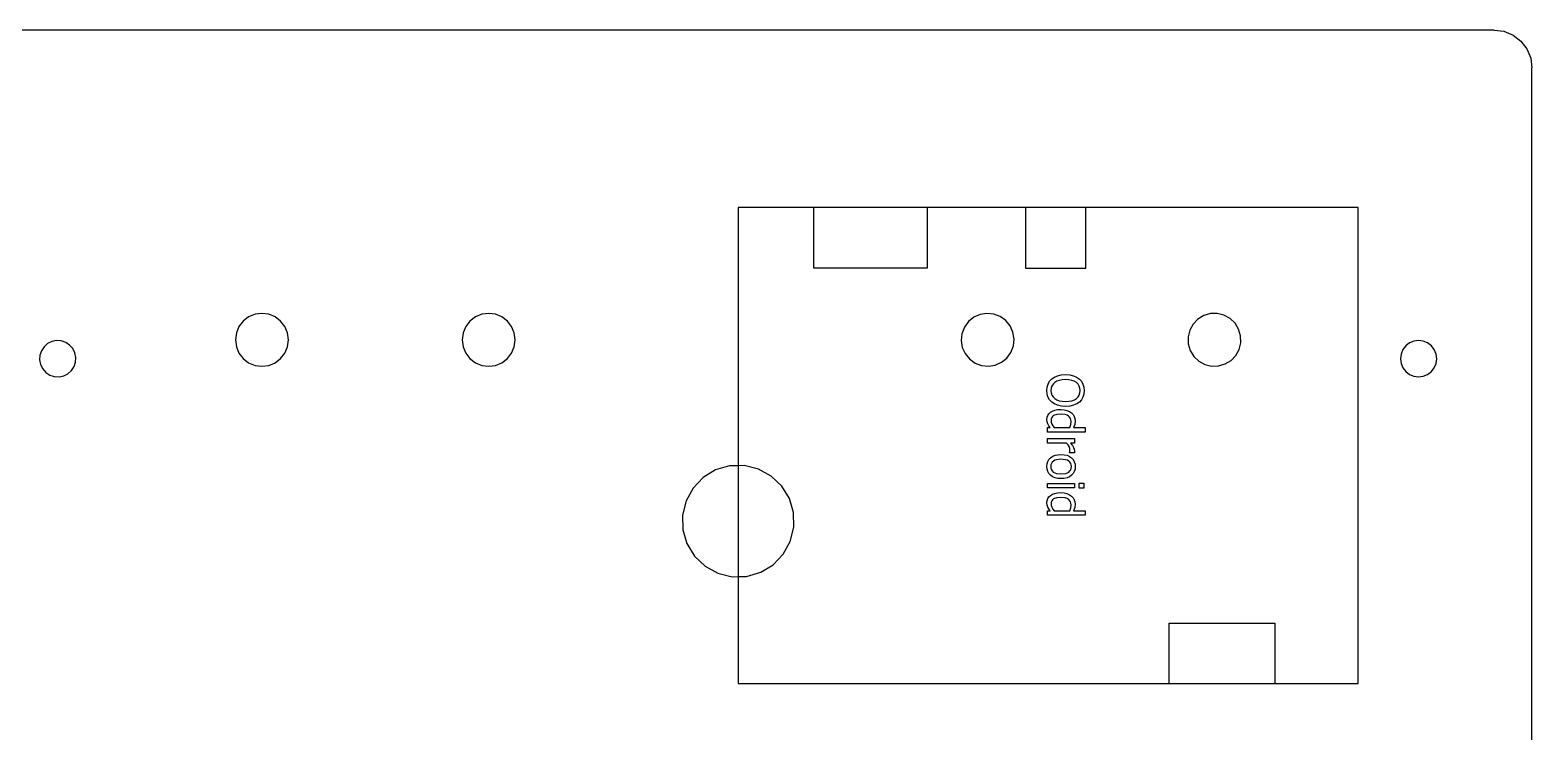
# Model space of a CAD drawing. Extents: x -272 to 362, y -437 to 464.
# Drawn here: x -170.7 to 28, y 371.4 to 464.3 of the extents above; entities that cross this region are included whole.
import ezdxf

# ---------------------------------------------------------------- set-up
doc = ezdxf.new("R2010")
doc.units = 0
doc.layers.get('0').update_dxf_attribs({"linetype": 'CONTINUOUS'})

msp = doc.modelspace()

# ---------------------------------------------------------------- linework, layer by layer
for p, q in [((22.97, 464.31), (-177.03, 464.31)), ((22.97, 464.31), (24.26, 464.14)), ((24.26, 464.14), (25.47, 463.64)), ((25.47, 463.64), (26.5, 462.84)), ((26.5, 462.84), (27.3, 461.81)), ((27.3, 461.81), (27.8, 460.6)), ((27.8, 460.6), (27.97, 459.31)), ((27.97, 249.31), (27.97, 459.31)), ((-67.03, 440.81), (-77.03, 440.81)), ((-77.03, 440.81), (-77.03, 406.65)), ((-67.03, 432.81), (-67.03, 440.81)), ((-52.03, 440.81), (-67.03, 440.81)), ((-39.03, 440.81), (-52.03, 440.81)), ((-52.03, 440.81), (-52.03, 432.81)), ((-39.03, 440.81), (-39.03, 432.81)), ((-31.03, 440.81), (-39.03, 440.81)), ((4.97, 440.81), (-31.03, 440.81)), ((-31.03, 432.81), (-31.03, 440.81)), ((4.97, 377.81), (4.97, 440.81)), ((-52.03, 432.81), (-67.03, 432.81)), ((-39.03, 432.81), (-31.03, 432.81)), ((-142.51, 425.78), (-143.06, 425.06)), ((-141.78, 426.34), (-142.51, 425.78)), ((-140.94, 426.69), (-141.78, 426.34)), ((-140.03, 426.81), (-140.94, 426.69)), ((-139.13, 426.69), (-140.03, 426.81)), ((-138.28, 426.34), (-139.13, 426.69)), ((-137.56, 425.78), (-138.28, 426.34)), ((-137, 425.06), (-137.56, 425.78)), ((-112.51, 425.78), (-113.06, 425.06)), ((-111.78, 426.34), (-112.51, 425.78)), ((-110.94, 426.69), (-111.78, 426.34)), ((-110.03, 426.81), (-110.94, 426.69)), ((-109.13, 426.69), (-110.03, 426.81)), ((-108.28, 426.34), (-109.13, 426.69)), ((-107.56, 425.78), (-108.28, 426.34)), ((-107, 425.06), (-107.56, 425.78)), ((-46.57, 425.72), (-47.11, 424.98)), ((-45.86, 426.29), (-46.57, 425.72)), ((-45.03, 426.66), (-45.86, 426.29)), ((-44.13, 426.81), (-45.03, 426.66)), ((-43.22, 426.71), (-44.13, 426.81)), ((-42.37, 426.39), (-43.22, 426.71)), ((-41.63, 425.85), (-42.37, 426.39)), ((-41.05, 425.14), (-41.63, 425.85)), ((-16.86, 425.38), (-17.3, 424.57)), ((-16.23, 426.04), (-16.86, 425.38)), ((-15.45, 426.51), (-16.23, 426.04)), ((-14.57, 426.77), (-15.45, 426.51)), ((-13.66, 426.79), (-14.57, 426.77)), ((-12.77, 426.57), (-13.66, 426.79)), ((-11.97, 426.13), (-12.77, 426.57)), ((-11.31, 425.5), (-11.97, 426.13)), ((-10.83, 424.72), (-11.31, 425.5)), ((-167.2, 423.2), (-167.82, 423.08)), ((-166.58, 423.16), (-167.2, 423.2)), ((-165.98, 422.97), (-166.58, 423.16)), ((-143.41, 424.21), (-143.53, 423.31)), ((-143.53, 423.31), (-143.41, 422.4)), ((-143.06, 425.06), (-143.41, 424.21)), ((-136.65, 424.21), (-137, 425.06)), ((-136.53, 423.31), (-136.65, 424.21)), ((-136.65, 422.4), (-136.53, 423.31)), ((-113.41, 424.21), (-113.53, 423.31)), ((-113.53, 423.31), (-113.41, 422.4)), ((-113.06, 425.06), (-113.41, 424.21)), ((-106.65, 424.21), (-107, 425.06)), ((-106.53, 423.31), (-106.65, 424.21)), ((-106.65, 422.4), (-106.53, 423.31)), ((-47.44, 424.12), (-47.53, 423.21)), ((-47.53, 423.21), (-47.39, 422.31)), ((-47.11, 424.98), (-47.44, 424.12)), ((-40.68, 424.31), (-41.05, 425.14)), ((-40.53, 423.4), (-40.68, 424.31)), ((-40.63, 422.5), (-40.53, 423.4)), ((-17.3, 424.57), (-17.51, 423.69)), ((-17.51, 423.69), (-17.49, 422.77)), ((-10.57, 423.85), (-10.83, 424.72)), ((-10.55, 422.93), (-10.57, 423.85)), ((12.97, 423.21), (12.35, 423.13)), ((13.59, 423.13), (12.97, 423.21)), ((-169.39, 421.27), (-169.43, 420.64)), ((-169.19, 421.86), (-169.39, 421.27)), ((-168.84, 422.38), (-169.19, 421.86)), ((-168.38, 422.8), (-168.84, 422.38)), ((-167.82, 423.08), (-168.38, 422.8)), ((-165.46, 422.62), (-165.98, 422.97)), ((-165.04, 422.15), (-165.46, 422.62)), ((-164.76, 421.59), (-165.04, 422.15)), ((-164.64, 420.98), (-164.76, 421.59)), ((-143.41, 422.4), (-143.06, 421.56)), ((-143.06, 421.56), (-142.51, 420.83)), ((-137.56, 420.83), (-137, 421.56)), ((-137, 421.56), (-136.65, 422.4)), ((-113.41, 422.4), (-113.06, 421.56)), ((-113.06, 421.56), (-112.51, 420.83)), ((-107.56, 420.83), (-107, 421.56)), ((-107, 421.56), (-106.65, 422.4)), ((-47.39, 422.31), (-47.02, 421.48)), ((-47.02, 421.48), (-46.44, 420.77)), ((-41.49, 420.9), (-40.96, 421.64)), ((-40.96, 421.64), (-40.63, 422.5)), ((-17.49, 422.77), (-17.23, 421.9)), ((-17.23, 421.9), (-16.76, 421.11)), ((-11.84, 420.58), (-11.21, 421.24)), ((-11.21, 421.24), (-10.77, 422.04)), ((-10.77, 422.04), (-10.55, 422.93)), ((10.65, 421.43), (10.57, 420.81)), ((10.89, 422.01), (10.65, 421.43)), ((11.27, 422.51), (10.89, 422.01)), ((11.77, 422.89), (11.27, 422.51)), ((12.35, 423.13), (11.77, 422.89)), ((14.17, 422.89), (13.59, 423.13)), ((14.66, 422.51), (14.17, 422.89)), ((15.05, 422.01), (14.66, 422.51)), ((15.29, 421.43), (15.05, 422.01)), ((15.37, 420.81), (15.29, 421.43)), ((-169.43, 420.64), (-169.3, 420.03)), ((-169.3, 420.03), (-169.02, 419.47)), ((-169.02, 419.47), (-168.61, 419)), ((-165.69, 418.82), (-165.22, 419.24)), ((-165.22, 419.24), (-164.88, 419.76)), ((-164.88, 419.76), (-164.68, 420.35)), ((-164.68, 420.35), (-164.64, 420.98)), ((-142.51, 420.83), (-141.78, 420.28)), ((-141.78, 420.28), (-140.94, 419.93)), ((-140.94, 419.93), (-140.03, 419.81)), ((-140.03, 419.81), (-139.13, 419.93)), ((-139.13, 419.93), (-138.28, 420.28)), ((-138.28, 420.28), (-137.56, 420.83)), ((-112.51, 420.83), (-111.78, 420.28)), ((-111.78, 420.28), (-110.94, 419.93)), ((-110.94, 419.93), (-110.03, 419.81)), ((-110.03, 419.81), (-109.13, 419.93)), ((-109.13, 419.93), (-108.28, 420.28)), ((-108.28, 420.28), (-107.56, 420.83)), ((-46.44, 420.77), (-45.7, 420.23)), ((-45.7, 420.23), (-44.85, 419.9)), ((-44.85, 419.9), (-43.94, 419.81)), ((-43.94, 419.81), (-43.04, 419.95)), ((-43.04, 419.95), (-42.2, 420.33)), ((-42.2, 420.33), (-41.49, 420.9)), ((-16.76, 421.11), (-16.1, 420.48)), ((-16.1, 420.48), (-15.3, 420.05)), ((-15.3, 420.05), (-14.41, 419.83)), ((-14.41, 419.83), (-13.5, 419.85)), ((-13.5, 419.85), (-12.62, 420.11)), ((-12.62, 420.11), (-11.84, 420.58)), ((10.57, 420.81), (10.65, 420.19)), ((10.65, 420.19), (10.89, 419.61)), ((10.89, 419.61), (11.27, 419.11)), ((14.66, 419.11), (15.05, 419.61)), ((15.05, 419.61), (15.29, 420.19)), ((15.29, 420.19), (15.37, 420.81)), ((-168.61, 419), (-168.08, 418.65)), ((-168.08, 418.65), (-167.49, 418.45)), ((-167.49, 418.45), (-166.86, 418.41)), ((-166.86, 418.41), (-166.25, 418.54)), ((-166.25, 418.54), (-165.69, 418.82)), ((-36.17, 417.05), (-36.04, 417.46)), ((-36.04, 417.46), (-35.84, 417.82)), ((-35.84, 417.82), (-35.56, 418.13)), ((-35.56, 418.13), (-35.21, 418.37)), ((-35.38, 417.43), (-35.54, 417.19)), ((-35.16, 417.65), (-35.38, 417.43)), ((-35.21, 418.37), (-34.78, 418.55)), ((-34.89, 417.82), (-35.16, 417.65)), ((-34.56, 417.94), (-34.89, 417.82)), ((-34.78, 418.55), (-34.29, 418.66)), ((-34.17, 418.01), (-34.56, 417.94)), ((-34.29, 418.66), (-33.73, 418.7)), ((-33.73, 418.04), (-34.17, 418.01)), ((-33.73, 418.7), (-33.17, 418.66)), ((-33.29, 418.01), (-33.73, 418.04)), ((-32.9, 417.94), (-33.29, 418.01)), ((-33.17, 418.66), (-32.68, 418.55)), ((-32.57, 417.82), (-32.9, 417.94)), ((-32.68, 418.55), (-32.26, 418.37)), ((-32.29, 417.65), (-32.57, 417.82)), ((-32.07, 417.44), (-32.29, 417.65)), ((-32.26, 418.37), (-31.9, 418.12)), ((-31.92, 417.19), (-32.07, 417.44)), ((-31.9, 418.12), (-31.62, 417.82)), ((-31.62, 417.82), (-31.42, 417.46)), ((-31.42, 417.46), (-31.3, 417.05)), ((11.27, 419.11), (11.77, 418.73)), ((11.77, 418.73), (12.35, 418.49)), ((12.35, 418.49), (12.97, 418.41)), ((12.97, 418.41), (13.59, 418.49)), ((13.59, 418.49), (14.17, 418.73)), ((14.17, 418.73), (14.66, 419.11)), ((-36.21, 416.59), (-36.17, 417.05)), ((-36.17, 416.15), (-36.21, 416.59)), ((-36.05, 415.74), (-36.17, 416.15)), ((-35.85, 415.38), (-36.05, 415.74)), ((-35.56, 415.06), (-35.85, 415.38)), ((-35.63, 416.91), (-35.66, 416.59)), ((-35.66, 416.59), (-35.63, 416.28)), ((-35.54, 417.19), (-35.63, 416.91)), ((-35.63, 416.28), (-35.54, 416)), ((-35.54, 416), (-35.38, 415.75)), ((-35.38, 415.75), (-35.16, 415.54)), ((-35.16, 415.54), (-34.89, 415.37)), ((-34.89, 415.37), (-34.56, 415.25)), ((-34.56, 415.25), (-34.17, 415.17)), ((-33.29, 415.17), (-32.9, 415.25)), ((-32.9, 415.25), (-32.56, 415.37)), ((-32.56, 415.37), (-32.29, 415.54)), ((-32.29, 415.54), (-32.08, 415.75)), ((-32.08, 415.75), (-31.92, 415.99)), ((-31.83, 416.91), (-31.92, 417.19)), ((-31.92, 415.99), (-31.83, 416.28)), ((-31.63, 415.36), (-31.9, 415.06)), ((-31.8, 416.59), (-31.83, 416.91)), ((-31.83, 416.28), (-31.8, 416.59)), ((-31.42, 415.72), (-31.63, 415.36)), ((-31.3, 416.13), (-31.42, 415.72)), ((-31.3, 417.05), (-31.25, 416.59)), ((-31.25, 416.59), (-31.3, 416.13)), ((-36.18, 413.05), (-36.09, 413.3)), ((-36.09, 413.3), (-35.94, 413.53)), ((-35.94, 413.53), (-35.73, 413.72)), ((-35.73, 413.72), (-35.47, 413.88)), ((-35.2, 414.82), (-35.56, 415.06)), ((-35.47, 413.88), (-35.15, 414)), ((-35.3, 413.27), (-35.45, 413.16)), ((-34.89, 413.42), (-35.3, 413.27)), ((-34.78, 414.64), (-35.2, 414.82)), ((-35.15, 414), (-34.78, 414.07)), ((-34.34, 413.47), (-34.89, 413.42)), ((-34.28, 414.53), (-34.78, 414.64)), ((-34.78, 414.07), (-34.35, 414.09)), ((-34.35, 414.09), (-33.91, 414.06)), ((-33.76, 413.41), (-34.34, 413.47)), ((-33.73, 414.49), (-34.28, 414.53)), ((-34.17, 415.17), (-33.73, 415.15)), ((-33.91, 414.06), (-33.54, 413.97)), ((-33.53, 413.33), (-33.76, 413.41)), ((-33.73, 415.15), (-33.29, 415.17)), ((-33.17, 414.53), (-33.73, 414.49)), ((-33.54, 413.97), (-33.22, 413.83)), ((-33.34, 413.21), (-33.53, 413.33)), ((-33.22, 413.83), (-32.94, 413.64)), ((-32.68, 414.64), (-33.17, 414.53)), ((-32.94, 413.64), (-32.73, 413.42)), ((-32.73, 413.42), (-32.57, 413.16)), ((-32.25, 414.82), (-32.68, 414.64)), ((-31.9, 415.06), (-32.25, 414.82)), ((-36.21, 412.77), (-36.18, 413.05)), ((-36.17, 412.45), (-36.21, 412.77)), ((-36.08, 412.18), (-36.17, 412.45)), ((-36.11, 411.1), (-36.11, 411.7)), ((-36.11, 411.7), (-35.74, 411.7)), ((-35.94, 411.94), (-36.08, 412.18)), ((-35.74, 411.7), (-35.94, 411.94)), ((-35.61, 412.83), (-35.64, 412.63)), ((-35.64, 412.63), (-35.61, 412.39)), ((-35.55, 413.01), (-35.61, 412.83)), ((-35.61, 412.39), (-35.53, 412.15)), ((-35.45, 413.16), (-35.55, 413.01)), ((-35.53, 412.15), (-35.4, 411.92)), ((-35.4, 411.92), (-35.24, 411.7)), ((-35.24, 411.7), (-33.18, 411.7)), ((-33.19, 413.07), (-33.34, 413.21)), ((-33.08, 412.9), (-33.19, 413.07)), ((-33.18, 411.7), (-33.03, 412.1)), ((-33.01, 412.7), (-33.08, 412.9)), ((-33.03, 412.1), (-32.99, 412.49)), ((-32.99, 412.49), (-33.01, 412.7)), ((-32.5, 412.12), (-32.68, 411.7)), ((-32.68, 411.7), (-31.14, 411.7)), ((-32.57, 413.16), (-32.48, 412.88)), ((-32.44, 412.58), (-32.5, 412.12)), ((-32.48, 412.88), (-32.44, 412.58)), ((-31.14, 411.7), (-31.14, 411.1)), ((-31.14, 411.1), (-36.11, 411.1)), ((-36.11, 409.63), (-36.11, 410.23)), ((-36.11, 410.23), (-32.54, 410.23)), ((-33.58, 409.63), (-36.11, 409.63)), ((-33.39, 409.41), (-33.58, 409.63)), ((-33.26, 409.18), (-33.39, 409.41)), ((-32.54, 409.63), (-33.07, 409.63)), ((-33.07, 409.63), (-32.82, 409.32)), ((-32.82, 409.32), (-32.66, 409.06)), ((-32.54, 410.23), (-32.54, 409.63)), ((-36.08, 407.2), (-35.92, 407.47)), ((-35.92, 407.47), (-35.7, 407.7)), ((-35.7, 407.7), (-35.42, 407.89)), ((-35.42, 407.89), (-35.1, 408.02)), ((-35.15, 407.37), (-35.34, 407.25)), ((-34.92, 407.44), (-35.15, 407.37)), ((-35.1, 408.02), (-34.74, 408.1)), ((-34.33, 407.51), (-34.92, 407.44)), ((-34.74, 408.1), (-34.33, 408.13)), ((-34.33, 408.13), (-33.9, 408.1)), ((-33.72, 407.44), (-34.33, 407.51)), ((-33.9, 408.1), (-33.53, 408.02)), ((-33.49, 407.37), (-33.72, 407.44)), ((-33.53, 408.02), (-33.21, 407.88)), ((-33.3, 407.25), (-33.49, 407.37)), ((-33.18, 408.94), (-33.26, 409.18)), ((-33.21, 407.88), (-32.94, 407.69)), ((-33.19, 408.37), (-33.16, 408.52)), ((-33.19, 408.34), (-33.19, 408.37)), ((-32.56, 408.34), (-33.19, 408.34)), ((-33.16, 408.7), (-33.18, 408.94)), ((-33.16, 408.52), (-33.16, 408.7)), ((-32.94, 407.69), (-32.72, 407.45)), ((-32.72, 407.45), (-32.57, 407.18)), ((-32.66, 409.06), (-32.57, 408.82)), ((-32.57, 408.82), (-32.54, 408.58)), ((-32.55, 408.45), (-32.56, 408.34)), ((-32.54, 408.58), (-32.55, 408.45)), ((-80.01, 406.08), (-81.67, 405.08)), ((-78.16, 406.62), (-80.01, 406.08)), ((-77.03, 406.65), (-78.16, 406.62)), ((-76.23, 406.66), (-77.03, 406.65)), ((-77.03, 406.65), (-77.03, 391.97)), ((-74.35, 406.21), (-76.23, 406.66)), ((-72.66, 405.28), (-74.35, 406.21)), ((-36.21, 406.53), (-36.18, 406.88)), ((-36.18, 406.19), (-36.21, 406.53)), ((-36.18, 406.88), (-36.08, 407.2)), ((-36.08, 405.88), (-36.18, 406.19)), ((-35.93, 405.61), (-36.08, 405.88)), ((-35.72, 405.38), (-35.93, 405.61)), ((-35.45, 405.19), (-35.72, 405.38)), ((-35.67, 406.75), (-35.69, 406.53)), ((-35.69, 406.53), (-35.67, 406.31)), ((-35.6, 406.95), (-35.67, 406.75)), ((-35.67, 406.31), (-35.6, 406.12)), ((-35.49, 407.11), (-35.6, 406.95)), ((-35.6, 406.12), (-35.5, 405.95)), ((-35.5, 405.95), (-35.35, 405.81)), ((-35.34, 407.25), (-35.49, 407.11)), ((-35.35, 405.81), (-35.16, 405.7)), ((-35.16, 405.7), (-34.92, 405.62)), ((-34.92, 405.62), (-34.33, 405.56)), ((-34.33, 405.56), (-33.72, 405.62)), ((-33.72, 405.62), (-33.49, 405.7)), ((-33.49, 405.7), (-33.3, 405.81)), ((-33.15, 407.11), (-33.3, 407.25)), ((-33.3, 405.81), (-33.15, 405.95)), ((-32.94, 405.38), (-33.21, 405.19)), ((-33.04, 406.95), (-33.15, 407.11)), ((-33.15, 405.95), (-33.04, 406.12)), ((-32.98, 406.75), (-33.04, 406.95)), ((-33.04, 406.12), (-32.98, 406.31)), ((-32.96, 406.53), (-32.98, 406.75)), ((-32.98, 406.31), (-32.96, 406.53)), ((-32.72, 405.61), (-32.94, 405.38)), ((-32.57, 405.88), (-32.72, 405.61)), ((-32.57, 407.18), (-32.47, 406.87)), ((-32.47, 406.19), (-32.57, 405.88)), ((-32.47, 406.87), (-32.44, 406.53)), ((-32.44, 406.53), (-32.47, 406.19)), ((-83, 403.68), (-83.93, 401.99)), ((-81.67, 405.08), (-83, 403.68)), ((-71.26, 403.94), (-72.66, 405.28)), ((-70.26, 402.29), (-71.26, 403.94)), ((-36.11, 403.71), (-36.11, 404.31)), ((-36.11, 404.31), (-32.54, 404.31)), ((-32.54, 403.71), (-36.11, 403.71)), ((-35.12, 405.05), (-35.45, 405.19)), ((-34.75, 404.97), (-35.12, 405.05)), ((-34.33, 404.94), (-34.75, 404.97)), ((-33.9, 404.97), (-34.33, 404.94)), ((-33.53, 405.05), (-33.9, 404.97)), ((-33.21, 405.19), (-33.53, 405.05)), ((-32.54, 404.31), (-32.54, 403.71)), ((-31.94, 403.67), (-31.94, 404.35)), ((-31.94, 404.35), (-31.32, 404.35)), ((-31.32, 403.67), (-31.94, 403.67)), ((-31.32, 404.35), (-31.32, 403.67)), ((-83.93, 401.99), (-84.39, 400.11)), ((-69.72, 400.44), (-70.26, 402.29)), ((-36.21, 401.75), (-36.18, 402.03)), ((-36.17, 401.43), (-36.21, 401.75)), ((-36.18, 402.03), (-36.09, 402.29)), ((-36.08, 401.17), (-36.17, 401.43)), ((-36.09, 402.29), (-35.94, 402.52)), ((-35.94, 402.52), (-35.73, 402.71)), ((-35.73, 402.71), (-35.47, 402.86)), ((-35.61, 401.82), (-35.64, 401.61)), ((-35.64, 401.61), (-35.61, 401.37)), ((-35.55, 401.99), (-35.61, 401.82)), ((-35.61, 401.37), (-35.53, 401.14)), ((-35.45, 402.14), (-35.55, 401.99)), ((-35.47, 402.86), (-35.15, 402.98)), ((-35.3, 402.26), (-35.45, 402.14)), ((-34.89, 402.41), (-35.3, 402.26)), ((-35.15, 402.98), (-34.78, 403.05)), ((-34.34, 402.46), (-34.89, 402.41)), ((-34.78, 403.05), (-34.35, 403.08)), ((-34.35, 403.08), (-33.91, 403.05)), ((-33.76, 402.39), (-34.34, 402.46)), ((-33.91, 403.05), (-33.54, 402.96)), ((-33.53, 402.31), (-33.76, 402.39)), ((-33.54, 402.96), (-33.22, 402.81)), ((-33.34, 402.2), (-33.53, 402.31)), ((-33.19, 402.05), (-33.34, 402.2)), ((-33.22, 402.81), (-32.94, 402.62)), ((-33.08, 401.88), (-33.19, 402.05)), ((-33.01, 401.69), (-33.08, 401.88)), ((-33.03, 401.09), (-32.99, 401.47)), ((-32.99, 401.47), (-33.01, 401.69)), ((-32.94, 402.62), (-32.73, 402.4)), ((-32.73, 402.4), (-32.57, 402.15)), ((-32.57, 402.15), (-32.48, 401.87)), ((-32.44, 401.57), (-32.5, 401.1)), ((-32.48, 401.87), (-32.44, 401.57)), ((-84.39, 400.11), (-84.35, 398.18)), ((-69.68, 398.5), (-69.72, 400.44)), ((-36.11, 400.08), (-36.11, 400.69)), ((-36.11, 400.69), (-35.74, 400.69)), ((-31.14, 400.08), (-36.11, 400.08)), ((-35.94, 400.93), (-36.08, 401.17)), ((-35.74, 400.69), (-35.94, 400.93)), ((-35.53, 401.14), (-35.4, 400.9)), ((-35.4, 400.9), (-35.24, 400.69)), ((-35.24, 400.69), (-33.18, 400.69)), ((-33.18, 400.69), (-33.03, 401.09)), ((-32.5, 401.1), (-32.68, 400.69)), ((-32.68, 400.69), (-31.14, 400.69)), ((-31.14, 400.69), (-31.14, 400.08)), ((-84.35, 398.18), (-83.81, 396.33)), ((-70.14, 396.63), (-69.68, 398.5)), ((-83.81, 396.33), (-82.8, 394.68)), ((-71.06, 394.93), (-70.14, 396.63)), ((-82.8, 394.68), (-81.41, 393.34)), ((-74.05, 392.54), (-72.4, 393.54)), ((-72.4, 393.54), (-71.06, 394.93)), ((-81.41, 393.34), (-79.71, 392.41)), ((-79.71, 392.41), (-77.84, 391.95)), ((-77.84, 391.95), (-77.03, 391.97)), ((-77.03, 391.97), (-75.91, 392)), ((-77.03, 391.97), (-77.03, 377.81)), ((-75.91, 392), (-74.05, 392.54)), ((-20.03, 377.81), (-20.03, 385.81)), ((-20.03, 385.81), (-6.03, 385.81)), ((-6.03, 385.81), (-6.03, 377.81)), ((-77.03, 377.81), (-20.03, 377.81)), ((-20.03, 377.81), (-6.03, 377.81)), ((-6.03, 377.81), (4.97, 377.81))]:
    msp.add_line(p, q)

doc.saveas('drawing.dxf')
